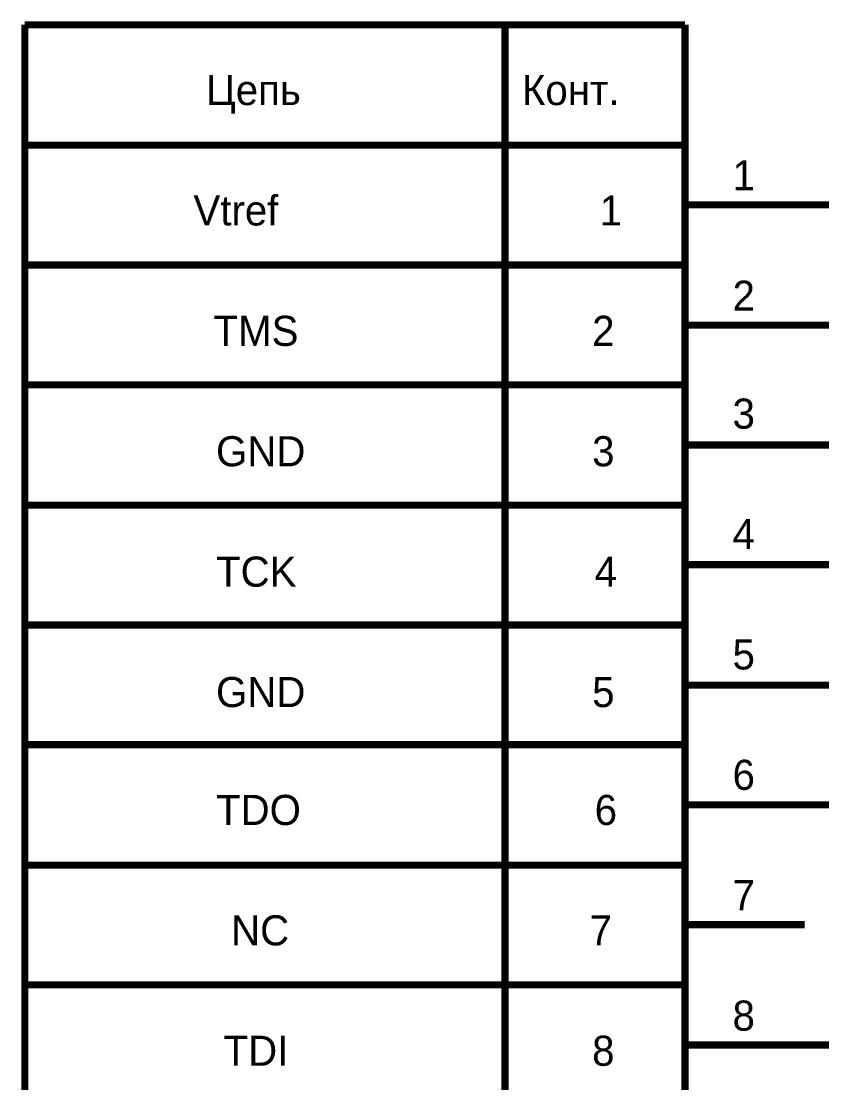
# Model space of a CAD drawing. Header units: inches. Extents: x 0 to 841, y 0 to 594.
# Drawn here: x 39.86 to 73.23, y 78.41 to 122.65 of the extents above; entities that cross this region are included whole.
import ezdxf

# ---------------------------------------------------------------- set-up
doc = ezdxf.new("R2010")
doc.units = ezdxf.units.IN
doc.layers.add('Sheet', color=255, linetype='Continuous')

msp = doc.modelspace()

# ---------------------------------------------------------------- linework, layer by layer
at = {"layer": 'Sheet'}
for points in [[(40.007, 17.481, 0.3, 0.3, 0), (40.007, 122.5, 0.3, 0.3, 0)], [(40.007, 122.5, 0.3, 0.3, 0), (67.522, 122.5, 0.3, 0.3, 0)], [(60.023, 122.5, 0.3, 0.3, 0), (60.023, 17.481, 0.3, 0.3, 0)], [(67.522, 122.5, 0.3, 0.3, 0), (67.522, 17.481, 0.3, 0.3, 0)], [(67.522, 117.483, 0.3, 0.3, 0), (40.007, 117.483, 0.3, 0.3, 0)], [(67.522, 115.001, 0.3, 0.3, 0), (72.514, 115.001, 0.3, 0.3, 0)], [(72.514, 115.001, 0.3, 0.3, 0), (75.022, 115.001, 0.3, 0.3, 0)], [(67.522, 112.492, 0.3, 0.3, 0), (40.007, 112.492, 0.3, 0.3, 0)], [(67.522, 109.984, 0.3, 0.3, 0), (72.514, 109.984, 0.3, 0.3, 0)], [(72.514, 109.984, 0.3, 0.3, 0), (92.504, 109.984, 0.3, 0.3, 0), (92.504, 109.984, 0.3, 0.3, 0)], [(67.522, 107.501, 0.3, 0.3, 0), (40.007, 107.501, 0.3, 0.3, 0)], [(67.522, 104.993, 0.3, 0.3, 0), (72.514, 104.993, 0.3, 0.3, 0)], [(72.514, 94.985, 0.3, 0.3, 0), (77.505, 94.985, 0.3, 0.3, 0), (77.505, 104.993, 0.3, 0.3, 0), (72.514, 104.993, 0.3, 0.3, 0)], [(67.522, 102.484, 0.3, 0.3, 0), (40.007, 102.484, 0.3, 0.3, 0)], [(67.522, 100.002, 0.3, 0.3, 0), (72.514, 100.002, 0.3, 0.3, 0)], [(72.514, 100.002, 0.3, 0.3, 0), (92.504, 100.002, 0.3, 0.3, 0), (92.504, 100.002, 0.3, 0.3, 0)], [(67.522, 97.493, 0.3, 0.3, 0), (40.007, 97.493, 0.3, 0.3, 0)], [(67.522, 94.985, 0.3, 0.3, 0), (72.514, 94.985, 0.3, 0.3, 0)], [(67.522, 92.502, 0.3, 0.3, 0), (40.007, 92.502, 0.3, 0.3, 0)], [(67.522, 89.994, 0.3, 0.3, 0), (72.514, 89.994, 0.3, 0.3, 0)], [(72.514, 89.994, 0.3, 0.3, 0), (92.504, 89.994, 0.3, 0.3, 0), (92.504, 89.994, 0.3, 0.3, 0)], [(67.522, 87.485, 0.3, 0.3, 0), (40.007, 87.485, 0.3, 0.3, 0)], [(67.522, 85.003, 0.3, 0.3, 0), (72.514, 85.003, 0.3, 0.3, 0)], [(67.522, 82.494, 0.3, 0.3, 0), (40.007, 82.494, 0.3, 0.3, 0)], [(67.522, 79.986, 0.3, 0.3, 0), (72.514, 79.986, 0.3, 0.3, 0)], [(72.514, 79.986, 0.3, 0.3, 0), (92.504, 79.986, 0.3, 0.3, 0)]]:
    msp.add_lwpolyline(points, format="xyseb", dxfattribs=at)

# ---------------------------------------------------------------- texts
for s, height, p in [('Цепь', 1.2543, (47.558, 119.155)), ('Конт.', 1.2543, (60.728, 119.155)), ('1', 1.254, (69.508, 115.602)), ('Vtref', 1.2543, (47.036, 114.138)), ('1', 1.254, (63.969, 114.138)), ('2', 1.254, (69.508, 110.585)), ('TMS', 1.2543, (47.872, 109.121)), ('2', 1.254, (63.655, 109.121)), ('3', 1.254, (69.508, 105.672)), ('GND', 1.2543, (47.977, 104.104)), ('3', 1.254, (63.655, 104.104)), ('4', 1.254, (69.508, 100.655)), ('TCK', 1.2543, (47.977, 99.087)), ('4', 1.254, (63.76, 99.087)), ('5', 1.254, (69.508, 95.638)), ('GND', 1.2543, (47.977, 94.07)), ('5', 1.254, (63.655, 94.07)), ('6', 1.254, (69.508, 90.621)), ('TDO', 1.2543, (47.977, 89.157)), ('6', 1.254, (63.76, 89.157)), ('7', 1.254, (69.508, 85.604)), ('NC', 1.2543, (48.604, 84.14)), ('7', 1.254, (63.551, 84.14)), ('8', 1.254, (69.508, 80.587)), ('TDI', 1.2543, (48.29, 79.123)), ('8', 1.254, (63.655, 79.123))]:
    msp.add_text(s, height=height, dxfattribs=at).set_placement(p)

doc.saveas('drawing.dxf')
